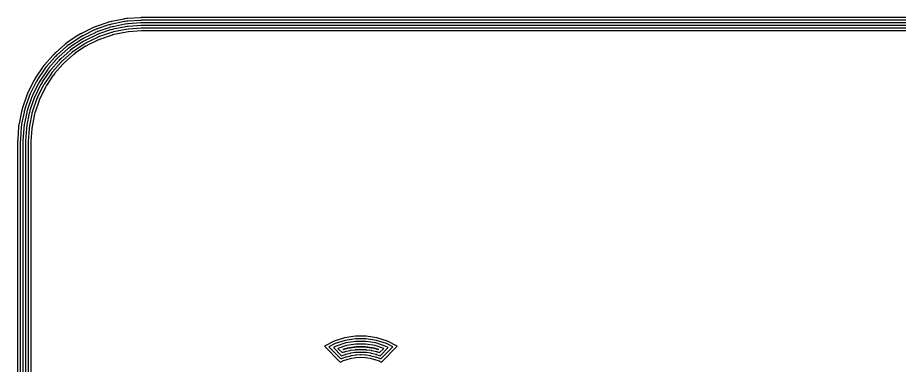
# Model space of a CAD drawing. Header units: metres. Extents: x 122 to 147, y -57.5 to -40.2.
# Drawn here: x 122.04 to 138.63, y -46.71 to -40.16 of the extents above; entities that cross this region are included whole.
import ezdxf

# ---------------------------------------------------------------- set-up
doc = ezdxf.new("R2010")
doc.units = ezdxf.units.M

msp = doc.modelspace()

# ---------------------------------------------------------------- linework, layer by layer
for points in [[(144.696, -40.164), (124.392, -40.164), (124.382, -40.165), (124.366, -40.165), (124.356, -40.166), (124.114, -40.181), (124.108, -40.182), (124.101, -40.183), (124.095, -40.183), (124.063, -40.188), (124.056, -40.189), (124.05, -40.19), (124.043, -40.191), (123.814, -40.237), (123.807, -40.238), (123.801, -40.239), (123.794, -40.241), (123.763, -40.249), (123.757, -40.251), (123.75, -40.253), (123.744, -40.255), (123.522, -40.33), (123.516, -40.333), (123.51, -40.335), (123.504, -40.337), (123.474, -40.35), (123.468, -40.352), (123.462, -40.355), (123.456, -40.358), (123.246, -40.461), (123.24, -40.464), (123.235, -40.467), (123.229, -40.471), (123.201, -40.487), (123.195, -40.49), (123.189, -40.494), (123.184, -40.497), (122.989, -40.627), (122.984, -40.631), (122.979, -40.635), (122.973, -40.639), (122.947, -40.659), (122.942, -40.663), (122.937, -40.667), (122.932, -40.671), (122.756, -40.825), (122.751, -40.83), (122.747, -40.834), (122.742, -40.839), (122.719, -40.862), (122.714, -40.867), (122.71, -40.871), (122.705, -40.876), (122.551, -41.052), (122.547, -41.057), (122.543, -41.062), (122.539, -41.067), (122.519, -41.093), (122.515, -41.099), (122.511, -41.104), (122.507, -41.109), (122.377, -41.304), (122.374, -41.309), (122.37, -41.315), (122.367, -41.321), (122.351, -41.349), (122.347, -41.355), (122.344, -41.36), (122.341, -41.366), (122.238, -41.576), (122.235, -41.582), (122.232, -41.588), (122.23, -41.594), (122.217, -41.624), (122.215, -41.63), (122.213, -41.636), (122.21, -41.642), (122.135, -41.864), (122.133, -41.87), (122.131, -41.877), (122.129, -41.883), (122.121, -41.914), (122.119, -41.921), (122.118, -41.927), (122.117, -41.934), (122.071, -42.163), (122.07, -42.17), (122.069, -42.176), (122.068, -42.183), (122.063, -42.215), (122.063, -42.221), (122.062, -42.228), (122.061, -42.234), (122.056, -42.325), (122.046, -42.476), (122.045, -42.486), (122.045, -42.502), (122.044, -42.512)], [(144.696, -40.214), (124.392, -40.214), (124.384, -40.215), (124.368, -40.215), (124.359, -40.216), (124.118, -40.231), (124.112, -40.232), (124.107, -40.232), (124.101, -40.233), (124.069, -40.237), (124.064, -40.238), (124.058, -40.239), (124.053, -40.24), (123.823, -40.286), (123.818, -40.287), (123.813, -40.288), (123.807, -40.289), (123.776, -40.298), (123.771, -40.299), (123.765, -40.301), (123.76, -40.302), (123.539, -40.378), (123.533, -40.38), (123.528, -40.381), (123.523, -40.383), (123.493, -40.396), (123.488, -40.398), (123.483, -40.4), (123.478, -40.403), (123.268, -40.506), (123.263, -40.509), (123.259, -40.511), (123.254, -40.514), (123.226, -40.53), (123.221, -40.533), (123.216, -40.536), (123.212, -40.539), (123.017, -40.669), (123.013, -40.672), (123.008, -40.675), (123.004, -40.679), (122.978, -40.698), (122.974, -40.702), (122.969, -40.705), (122.965, -40.709), (122.789, -40.863), (122.785, -40.867), (122.781, -40.87), (122.777, -40.874), (122.754, -40.897), (122.75, -40.901), (122.747, -40.905), (122.743, -40.909), (122.589, -41.085), (122.585, -41.089), (122.582, -41.094), (122.578, -41.098), (122.559, -41.124), (122.555, -41.128), (122.552, -41.133), (122.549, -41.137), (122.419, -41.332), (122.416, -41.336), (122.413, -41.341), (122.41, -41.346), (122.394, -41.374), (122.391, -41.379), (122.389, -41.383), (122.386, -41.388), (122.283, -41.598), (122.28, -41.603), (122.278, -41.608), (122.276, -41.613), (122.263, -41.643), (122.261, -41.648), (122.26, -41.653), (122.258, -41.659), (122.182, -41.88), (122.181, -41.885), (122.179, -41.891), (122.178, -41.896), (122.169, -41.927), (122.168, -41.933), (122.167, -41.938), (122.166, -41.943), (122.12, -42.173), (122.119, -42.178), (122.118, -42.184), (122.117, -42.189), (122.113, -42.221), (122.112, -42.227), (122.112, -42.232), (122.111, -42.238), (122.105, -42.328), (122.096, -42.479), (122.095, -42.488), (122.095, -42.504), (122.094, -42.512)], [(144.696, -40.264), (124.392, -40.264), (124.386, -40.265), (124.369, -40.265), (124.363, -40.265), (124.121, -40.281), (124.117, -40.282), (124.112, -40.282), (124.108, -40.283), (124.076, -40.287), (124.071, -40.287), (124.067, -40.288), (124.063, -40.289), (123.833, -40.335), (123.829, -40.336), (123.825, -40.336), (123.82, -40.338), (123.789, -40.346), (123.785, -40.347), (123.781, -40.348), (123.776, -40.35), (123.555, -40.425), (123.55, -40.427), (123.546, -40.428), (123.542, -40.43), (123.512, -40.442), (123.508, -40.444), (123.504, -40.446), (123.5, -40.448), (123.29, -40.551), (123.286, -40.553), (123.283, -40.555), (123.279, -40.557), (123.251, -40.574), (123.247, -40.576), (123.243, -40.578), (123.24, -40.58), (123.045, -40.711), (123.041, -40.713), (123.038, -40.716), (123.034, -40.718), (123.008, -40.738), (123.005, -40.741), (123.002, -40.743), (122.998, -40.746), (122.822, -40.901), (122.819, -40.904), (122.816, -40.907), (122.813, -40.91), (122.79, -40.933), (122.787, -40.936), (122.784, -40.939), (122.781, -40.942), (122.626, -41.118), (122.623, -41.122), (122.621, -41.125), (122.618, -41.128), (122.598, -41.154), (122.596, -41.158), (122.593, -41.161), (122.591, -41.165), (122.46, -41.36), (122.458, -41.363), (122.456, -41.367), (122.454, -41.371), (122.437, -41.399), (122.435, -41.403), (122.433, -41.406), (122.431, -41.41), (122.328, -41.62), (122.326, -41.624), (122.324, -41.628), (122.322, -41.632), (122.31, -41.662), (122.308, -41.666), (122.307, -41.67), (122.305, -41.675), (122.23, -41.896), (122.228, -41.901), (122.227, -41.905), (122.226, -41.909), (122.218, -41.94), (122.216, -41.945), (122.216, -41.949), (122.215, -41.953), (122.169, -42.183), (122.168, -42.187), (122.167, -42.191), (122.167, -42.196), (122.163, -42.228), (122.162, -42.232), (122.162, -42.237), (122.161, -42.241), (122.155, -42.332), (122.145, -42.483), (122.145, -42.489), (122.145, -42.506), (122.144, -42.512)], [(144.696, -40.314), (124.392, -40.314), (124.387, -40.315), (124.371, -40.315), (124.366, -40.315), (124.124, -40.331), (124.121, -40.331), (124.118, -40.332), (124.114, -40.332), (124.082, -40.336), (124.079, -40.337), (124.076, -40.337), (124.072, -40.338), (123.843, -40.384), (123.84, -40.384), (123.836, -40.385), (123.833, -40.386), (123.802, -40.394), (123.799, -40.395), (123.796, -40.396), (123.792, -40.397), (123.571, -40.472), (123.568, -40.474), (123.565, -40.475), (123.561, -40.476), (123.531, -40.488), (123.528, -40.49), (123.525, -40.491), (123.523, -40.492), (123.312, -40.596), (123.31, -40.597), (123.307, -40.599), (123.304, -40.601), (123.276, -40.617), (123.273, -40.619), (123.27, -40.62), (123.267, -40.622), (123.073, -40.752), (123.07, -40.754), (123.067, -40.756), (123.065, -40.758), (123.039, -40.778), (123.036, -40.78), (123.034, -40.782), (123.031, -40.784), (122.855, -40.938), (122.853, -40.94), (122.85, -40.943), (122.848, -40.945), (122.825, -40.968), (122.823, -40.97), (122.82, -40.973), (122.818, -40.975), (122.664, -41.151), (122.662, -41.154), (122.66, -41.156), (122.658, -41.159), (122.638, -41.185), (122.636, -41.187), (122.634, -41.19), (122.632, -41.193), (122.502, -41.387), (122.5, -41.39), (122.499, -41.393), (122.497, -41.396), (122.481, -41.424), (122.479, -41.427), (122.477, -41.43), (122.476, -41.432), (122.372, -41.643), (122.371, -41.645), (122.37, -41.648), (122.368, -41.651), (122.356, -41.681), (122.355, -41.685), (122.354, -41.688), (122.352, -41.691), (122.277, -41.912), (122.276, -41.916), (122.275, -41.919), (122.274, -41.922), (122.266, -41.953), (122.265, -41.956), (122.264, -41.96), (122.264, -41.963), (122.218, -42.192), (122.217, -42.196), (122.217, -42.199), (122.216, -42.202), (122.212, -42.234), (122.212, -42.238), (122.211, -42.241), (122.211, -42.244), (122.205, -42.335), (122.195, -42.486), (122.195, -42.491), (122.195, -42.507), (122.194, -42.512)], [(144.696, -40.364), (124.392, -40.364), (124.389, -40.365), (124.373, -40.365), (124.369, -40.365), (124.127, -40.381), (124.125, -40.381), (124.123, -40.381), (124.121, -40.382), (124.089, -40.386), (124.087, -40.386), (124.084, -40.387), (124.082, -40.387), (123.853, -40.433), (123.85, -40.433), (123.848, -40.434), (123.846, -40.434), (123.815, -40.443), (123.813, -40.443), (123.811, -40.444), (123.808, -40.444), (123.587, -40.52), (123.585, -40.52), (123.583, -40.521), (123.581, -40.522), (123.551, -40.535), (123.549, -40.535), (123.547, -40.536), (123.545, -40.537), (123.335, -40.641), (123.333, -40.642), (123.331, -40.643), (123.329, -40.644), (123.301, -40.66), (123.299, -40.661), (123.297, -40.662), (123.295, -40.664), (123.1, -40.794), (123.099, -40.795), (123.097, -40.796), (123.095, -40.798), (123.069, -40.817), (123.068, -40.819), (123.066, -40.82), (123.064, -40.821), (122.888, -40.976), (122.887, -40.977), (122.885, -40.979), (122.883, -40.98), (122.86, -41.003), (122.859, -41.005), (122.857, -41.007), (122.856, -41.008), (122.701, -41.184), (122.7, -41.186), (122.699, -41.188), (122.697, -41.189), (122.678, -41.215), (122.676, -41.217), (122.675, -41.219), (122.674, -41.22), (122.544, -41.415), (122.542, -41.417), (122.541, -41.419), (122.54, -41.421), (122.524, -41.449), (122.523, -41.451), (122.522, -41.453), (122.521, -41.455), (122.417, -41.665), (122.416, -41.667), (122.415, -41.669), (122.415, -41.671), (122.402, -41.701), (122.401, -41.703), (122.4, -41.705), (122.4, -41.707), (122.324, -41.928), (122.324, -41.931), (122.323, -41.933), (122.323, -41.935), (122.314, -41.966), (122.314, -41.968), (122.313, -41.97), (122.313, -41.973), (122.267, -42.202), (122.267, -42.204), (122.266, -42.207), (122.266, -42.209), (122.262, -42.241), (122.261, -42.243), (122.261, -42.245), (122.261, -42.247), (122.255, -42.338), (122.245, -42.489), (122.245, -42.493), (122.245, -42.509), (122.244, -42.512)], [(144.696, -40.414), (124.392, -40.414), (124.39, -40.414), (124.374, -40.415), (124.373, -40.415), (124.131, -40.431), (124.13, -40.431), (124.129, -40.431), (124.127, -40.431), (124.095, -40.436), (124.094, -40.436), (124.093, -40.436), (124.092, -40.436), (123.862, -40.482), (123.861, -40.482), (123.86, -40.482), (123.859, -40.482), (123.828, -40.491), (123.827, -40.491), (123.826, -40.492), (123.825, -40.492), (123.603, -40.567), (123.602, -40.567), (123.601, -40.568), (123.6, -40.568), (123.57, -40.581), (123.569, -40.581), (123.568, -40.582), (123.567, -40.582), (123.357, -40.686), (123.356, -40.686), (123.355, -40.687), (123.354, -40.687), (123.326, -40.703), (123.325, -40.704), (123.324, -40.705), (123.323, -40.705), (123.128, -40.835), (123.127, -40.836), (123.126, -40.837), (123.125, -40.837), (123.1, -40.857), (123.099, -40.858), (123.098, -40.858), (123.097, -40.859), (122.921, -41.013), (122.92, -41.014), (122.919, -41.015), (122.919, -41.016), (122.896, -41.039), (122.895, -41.039), (122.894, -41.04), (122.893, -41.041), (122.739, -41.217), (122.738, -41.218), (122.738, -41.219), (122.737, -41.22), (122.717, -41.245), (122.717, -41.246), (122.716, -41.247), (122.715, -41.248), (122.585, -41.443), (122.585, -41.444), (122.584, -41.445), (122.583, -41.446), (122.567, -41.474), (122.567, -41.475), (122.566, -41.476), (122.566, -41.477), (122.462, -41.687), (122.462, -41.688), (122.461, -41.689), (122.461, -41.69), (122.448, -41.72), (122.448, -41.721), (122.447, -41.722), (122.447, -41.723), (122.372, -41.945), (122.372, -41.946), (122.371, -41.947), (122.371, -41.948), (122.362, -41.979), (122.362, -41.98), (122.362, -41.981), (122.362, -41.982), (122.316, -42.212), (122.316, -42.213), (122.316, -42.214), (122.316, -42.215), (122.311, -42.247), (122.311, -42.249), (122.311, -42.25), (122.311, -42.251), (122.305, -42.341), (122.295, -42.493), (122.295, -42.494), (122.294, -42.51), (122.294, -42.512)], [(122.044, -42.512), (122.044, -55.196)], [(122.094, -42.512), (122.094, -55.196)], [(122.144, -42.512), (122.144, -55.196)], [(122.194, -42.512), (122.194, -55.196)], [(122.244, -42.512), (122.244, -55.196)], [(122.294, -42.512), (122.294, -55.196)], [(128.113, -46.649), (128.153, -46.63), (128.154, -46.629), (128.156, -46.629), (128.157, -46.628), (128.158, -46.628), (128.236, -46.6), (128.238, -46.599), (128.239, -46.599), (128.24, -46.598), (128.241, -46.598), (128.322, -46.578), (128.323, -46.578), (128.324, -46.577), (128.326, -46.577), (128.327, -46.577), (128.409, -46.565), (128.411, -46.564), (128.412, -46.564), (128.413, -46.564), (128.414, -46.564), (128.498, -46.56), (128.499, -46.56), (128.5, -46.56), (128.501, -46.56), (128.502, -46.56), (128.586, -46.564), (128.587, -46.564), (128.588, -46.564), (128.589, -46.564), (128.591, -46.565), (128.673, -46.577), (128.674, -46.577), (128.676, -46.577), (128.677, -46.578), (128.678, -46.578), (128.759, -46.598), (128.76, -46.598), (128.761, -46.599), (128.762, -46.599), (128.764, -46.6), (128.842, -46.628), (128.843, -46.628), (128.844, -46.629), (128.846, -46.629), (128.847, -46.63), (128.887, -46.649), (129.185, -46.351), (129.181, -46.348), (128.999, -46.255), (128.804, -46.192), (128.602, -46.16), (128.398, -46.16), (128.196, -46.192), (128.001, -46.255), (127.819, -46.348), (127.815, -46.351), (128.113, -46.649)], [(127.899, -46.364), (128.123, -46.588), (128.132, -46.584), (128.134, -46.583), (128.136, -46.582), (128.139, -46.581), (128.141, -46.581), (128.22, -46.552), (128.222, -46.552), (128.224, -46.551), (128.227, -46.55), (128.229, -46.55), (128.31, -46.529), (128.312, -46.529), (128.315, -46.528), (128.317, -46.528), (128.32, -46.527), (128.402, -46.515), (128.404, -46.515), (128.407, -46.515), (128.409, -46.514), (128.412, -46.514), (128.495, -46.51), (128.498, -46.51), (128.5, -46.51), (128.502, -46.51), (128.505, -46.51), (128.588, -46.514), (128.591, -46.514), (128.593, -46.515), (128.596, -46.515), (128.598, -46.515), (128.68, -46.527), (128.683, -46.528), (128.685, -46.528), (128.688, -46.529), (128.69, -46.529), (128.771, -46.55), (128.773, -46.55), (128.776, -46.551), (128.778, -46.552), (128.78, -46.552), (128.859, -46.581), (128.861, -46.581), (128.864, -46.582), (128.866, -46.583), (128.868, -46.584), (128.877, -46.588), (129.101, -46.364), (128.98, -46.302), (128.793, -46.241), (128.598, -46.21), (128.402, -46.21), (128.207, -46.241), (128.02, -46.302), (127.899, -46.364)], [(127.983, -46.377), (128.135, -46.53), (128.203, -46.505), (128.206, -46.504), (128.21, -46.503), (128.213, -46.502), (128.217, -46.501), (128.298, -46.481), (128.301, -46.48), (128.305, -46.479), (128.309, -46.479), (128.312, -46.478), (128.395, -46.466), (128.398, -46.465), (128.402, -46.465), (128.406, -46.464), (128.409, -46.464), (128.493, -46.46), (128.496, -46.46), (128.5, -46.46), (128.504, -46.46), (128.507, -46.46), (128.591, -46.464), (128.594, -46.464), (128.598, -46.465), (128.602, -46.465), (128.605, -46.466), (128.688, -46.478), (128.691, -46.479), (128.695, -46.479), (128.699, -46.48), (128.702, -46.481), (128.783, -46.501), (128.787, -46.502), (128.79, -46.503), (128.794, -46.504), (128.797, -46.505), (128.865, -46.53), (129.017, -46.377), (128.961, -46.348), (128.781, -46.29), (128.594, -46.26), (128.406, -46.26), (128.219, -46.29), (128.039, -46.348), (127.983, -46.377)], [(128.068, -46.391), (128.148, -46.472), (128.186, -46.458), (128.191, -46.457), (128.195, -46.455), (128.2, -46.454), (128.205, -46.453), (128.286, -46.432), (128.29, -46.431), (128.295, -46.43), (128.3, -46.429), (128.305, -46.428), (128.387, -46.416), (128.392, -46.416), (128.397, -46.415), (128.402, -46.415), (128.407, -46.414), (128.49, -46.41), (128.495, -46.41), (128.5, -46.41), (128.505, -46.41), (128.51, -46.41), (128.593, -46.414), (128.598, -46.415), (128.603, -46.415), (128.608, -46.416), (128.613, -46.416), (128.695, -46.428), (128.7, -46.429), (128.705, -46.43), (128.71, -46.431), (128.714, -46.432), (128.795, -46.453), (128.8, -46.454), (128.805, -46.455), (128.809, -46.457), (128.814, -46.458), (128.852, -46.472), (128.932, -46.391), (128.769, -46.338), (128.591, -46.31), (128.409, -46.31), (128.231, -46.338), (128.068, -46.391)], [(128.161, -46.414), (128.161, -46.414), (128.169, -46.411), (128.175, -46.409), (128.181, -46.407), (128.187, -46.406), (128.193, -46.404), (128.273, -46.384), (128.279, -46.382), (128.285, -46.381), (128.291, -46.38), (128.297, -46.379), (128.38, -46.367), (128.386, -46.366), (128.392, -46.365), (128.398, -46.365), (128.404, -46.364), (128.488, -46.36), (128.494, -46.36), (128.5, -46.36), (128.506, -46.36), (128.512, -46.36), (128.596, -46.364), (128.602, -46.365), (128.608, -46.365), (128.614, -46.366), (128.62, -46.367), (128.703, -46.379), (128.709, -46.38), (128.715, -46.381), (128.721, -46.382), (128.727, -46.384), (128.807, -46.404), (128.813, -46.406), (128.819, -46.407), (128.825, -46.409), (128.831, -46.411), (128.839, -46.414), (128.839, -46.414), (128.758, -46.387), (128.587, -46.36), (128.413, -46.36), (128.242, -46.387), (128.161, -46.414)]]:
    msp.add_lwpolyline(points)

doc.saveas('drawing.dxf')
